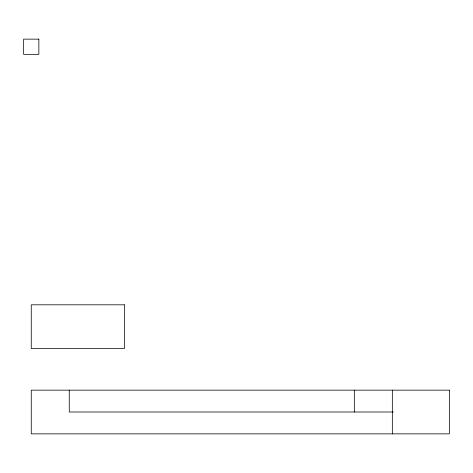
<?xml version="1.0" encoding="UTF-8"?>
<svg xmlns="http://www.w3.org/2000/svg" width="473" height="473" viewBox="0 0 473 473"><rect width="100%" height="100%" fill="white"/><g stroke="black" fill="none" stroke-linecap="round" stroke-linejoin="round"><path stroke-width="0.71" d="M393.294 412.007L69.259 412.007L69.259 390.154M392.336 390.154L392.336 433.859M354.33 390.154L354.33 412.007M38.851 39.141L23.65 39.141L23.65 54.342L38.851 54.342L38.851 39.141M124.464 304.807L31.253 304.807L31.253 348.518L124.464 348.518L124.464 304.807M449.35 390.154L31.253 390.154L31.253 433.859L449.35 433.859L449.35 390.154"/></g></svg>
